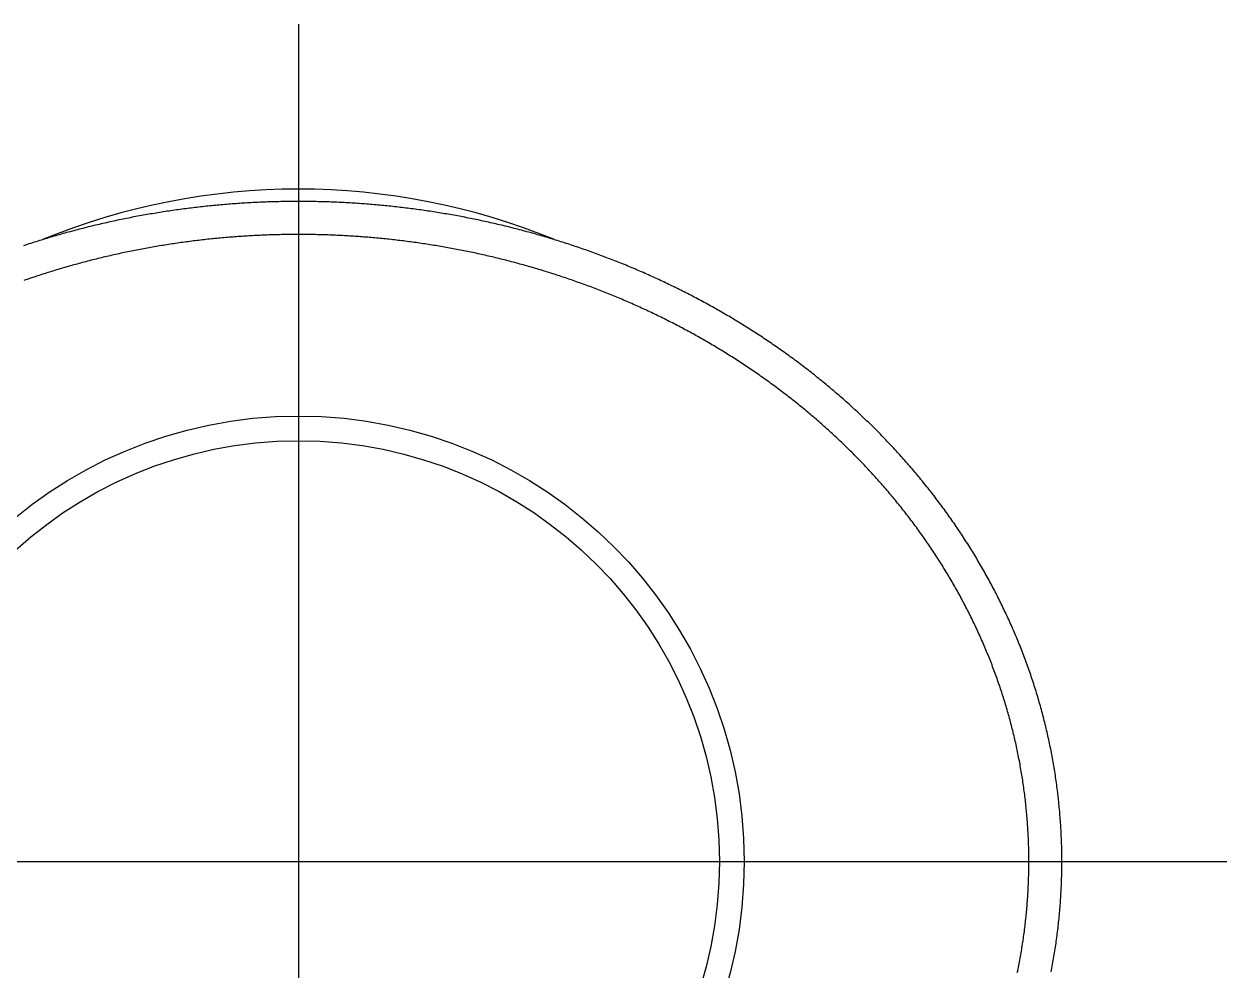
# Model space of a CAD drawing. Extents: x -15.1 to 62.1, y -18.2 to 57.9.
# Drawn here: x 47.52 to 62.09, y 46.47 to 57.95 of the extents above; entities that cross this region are included whole.
import ezdxf

# ---------------------------------------------------------------- set-up
doc = ezdxf.new("R2010")
doc.units = 0
doc.linetypes.add('CENTER', pattern=[50.8, 31.75, -6.35, 6.35, -6.35])
doc.layers.get('0').update_dxf_attribs({"linetype": 'CONTINUOUS'})
doc.layers.add('CENTER', color=1, linetype='CENTER')

msp = doc.modelspace()

# ---------------------------------------------------------------- linework, layer by layer
at = {"color": 7}
for points in [[(59.962, 46.4643, 0), (59.9665, 46.4873, 0), (59.9709, 46.5104, 0), (59.9752, 46.5334, 0), (59.9794, 46.5564, 0), (59.9836, 46.5795, 0), (59.9877, 46.6025, 0), (59.9917, 46.6256, 0), (59.9956, 46.6486, 0), (59.9994, 46.6717, 0), (60.0032, 46.6948, 0), (60.0069, 46.7178, 0), (60.0105, 46.7409, 0), (60.014, 46.764, 0), (60.0174, 46.7871, 0), (60.0208, 46.8102, 0), (60.0241, 46.8333, 0), (60.0273, 46.8564, 0), (60.0304, 46.8795, 0), (60.0335, 46.9026, 0), (60.0365, 46.9257, 0), (60.0394, 46.9488, 0), (60.0422, 46.9719, 0), (60.0449, 46.9951, 0), (60.0476, 47.0182, 0), (60.0502, 47.0413, 0), (60.0527, 47.0645, 0), (60.0551, 47.0876, 0), (60.0575, 47.1107, 0), (60.0598, 47.1339, 0), (60.0619, 47.157, 0), (60.0641, 47.1802, 0), (60.0661, 47.2033, 0), (60.0681, 47.2265, 0), (60.07, 47.2496, 0), (60.0718, 47.2728, 0), (60.0735, 47.296, 0), (60.0751, 47.3191, 0), (60.0767, 47.3423, 0), (60.0782, 47.3654, 0), (60.0796, 47.3886, 0), (60.081, 47.4118, 0), (60.0822, 47.4349, 0), (60.0834, 47.4581, 0), (60.0845, 47.4813, 0), (60.0856, 47.5045, 0), (60.0865, 47.5276, 0), (60.0874, 47.5508, 0), (60.0882, 47.574, 0), (60.0889, 47.5972, 0), (60.0895, 47.6204, 0), (60.0901, 47.6436, 0), (60.0906, 47.6668, 0), (60.091, 47.6899, 0), (60.0913, 47.7131, 0), (60.0916, 47.7363, 0), (60.0917, 47.7595, 0), (60.0918, 47.7827, 0), (60.0918, 47.8059, 0), (60.0918, 47.8291, 0), (60.0917, 47.8523, 0), (60.0914, 47.8754, 0), (60.0911, 47.8986, 0), (60.0908, 47.9218, 0), (60.0903, 47.945, 0), (60.0898, 47.9682, 0), (60.0892, 47.9913, 0), (60.0885, 48.0145, 0), (60.0878, 48.0377, 0), (60.0869, 48.0609, 0), (60.086, 48.084, 0), (60.085, 48.1072, 0), (60.084, 48.1304, 0), (60.0828, 48.1535, 0), (60.0816, 48.1767, 0), (60.0803, 48.1998, 0), (60.0789, 48.223, 0), (60.0774, 48.2461, 0), (60.0759, 48.2692, 0), (60.0743, 48.2924, 0), (60.0726, 48.3155, 0), (60.0709, 48.3386, 0), (60.069, 48.3618, 0), (60.0671, 48.3849, 0), (60.0651, 48.408, 0), (60.063, 48.4311, 0), (60.0609, 48.4542, 0), (60.0586, 48.4773, 0), (60.0563, 48.5004, 0), (60.054, 48.5234, 0), (60.0515, 48.5465, 0), (60.049, 48.5696, 0), (60.0463, 48.5926, 0), (60.0437, 48.6157, 0), (60.0409, 48.6387, 0), (60.038, 48.6618, 0), (60.0351, 48.6848, 0), (60.0321, 48.7078, 0), (60.029, 48.7308, 0), (60.0259, 48.7538, 0), (60.0227, 48.7768, 0), (60.0193, 48.7998, 0), (60.016, 48.8228, 0), (60.0125, 48.8457, 0), (60.009, 48.8687, 0), (60.0053, 48.8916, 0), (60.0016, 48.9146, 0), (59.9979, 48.9375, 0), (59.994, 48.9604, 0), (59.9901, 48.9833, 0), (59.9861, 49.0062, 0), (59.982, 49.0291, 0), (59.9779, 49.052, 0), (59.9736, 49.0748, 0), (59.9693, 49.0976, 0), (59.965, 49.1205, 0), (59.9605, 49.1433, 0), (59.956, 49.1661, 0), (59.9514, 49.1889, 0), (59.9467, 49.2116, 0), (59.9419, 49.2344, 0), (59.9371, 49.2572, 0), (59.9322, 49.2799, 0), (59.9272, 49.3026, 0), (59.9221, 49.3253, 0), (59.917, 49.348, 0), (59.9118, 49.3706, 0), (59.9065, 49.3933, 0), (59.9011, 49.4159, 0), (59.8957, 49.4385, 0), (59.8902, 49.4611, 0), (59.8846, 49.4837, 0), (59.879, 49.5063, 0), (59.8732, 49.5288, 0), (59.8674, 49.5514, 0), (59.8615, 49.5739, 0), (59.8556, 49.5964, 0), (59.8496, 49.6188, 0), (59.8435, 49.6413, 0), (59.8373, 49.6637, 0), (59.831, 49.6861, 0), (59.8247, 49.7085, 0), (59.8183, 49.7309, 0), (59.8119, 49.7533, 0), (59.8053, 49.7756, 0), (59.7987, 49.7979, 0), (59.792, 49.8202, 0), (59.7853, 49.8425, 0), (59.7784, 49.8647, 0), (59.7715, 49.8869, 0), (59.7646, 49.9092, 0), (59.7575, 49.9313, 0), (59.7504, 49.9535, 0), (59.7432, 49.9756, 0), (59.736, 49.9977, 0), (59.7286, 50.0198, 0), (59.7212, 50.0419, 0), (59.7137, 50.0639, 0), (59.7062, 50.0859, 0), (59.6986, 50.1079, 0), (59.6909, 50.1299, 0), (59.6831, 50.1518, 0), (59.6753, 50.1738, 0), (59.6674, 50.1956, 0), (59.6594, 50.2175, 0), (59.6514, 50.2393, 0), (59.6433, 50.2612, 0), (59.6351, 50.2829, 0), (59.6268, 50.3047, 0), (59.6185, 50.3264, 0), (59.6101, 50.3481, 0), (59.6016, 50.3698, 0), (59.5931, 50.3914, 0), (59.5845, 50.4131, 0), (59.5758, 50.4346, 0), (59.5671, 50.4562, 0), (59.5583, 50.4777, 0), (59.5494, 50.4992, 0), (59.5405, 50.5207, 0), (59.5315, 50.5421, 0), (59.5224, 50.5636, 0), (59.5132, 50.5849, 0), (59.504, 50.6063, 0), (59.4948, 50.6276, 0), (59.4854, 50.6489, 0), (59.476, 50.6702, 0), (59.4665, 50.6914, 0), (59.457, 50.7126, 0), (59.4474, 50.7338, 0), (59.4377, 50.7549, 0), (59.428, 50.776, 0), (59.4182, 50.7971, 0), (59.4083, 50.8181, 0), (59.3984, 50.8391, 0), (59.3884, 50.8601, 0), (59.3783, 50.881, 0), (59.3682, 50.9019, 0), (59.358, 50.9228, 0), (59.3477, 50.9436, 0), (59.3374, 50.9644, 0), (59.327, 50.9852, 0), (59.3166, 51.0059, 0), (59.3061, 51.0266, 0), (59.2955, 51.0473, 0), (59.2849, 51.0679, 0), (59.2742, 51.0885, 0), (59.2634, 51.1091, 0), (59.2526, 51.1296, 0), (59.2417, 51.1501, 0), (59.2308, 51.1705, 0), (59.2198, 51.191, 0), (59.2087, 51.2113, 0), (59.1976, 51.2317, 0), (59.1864, 51.252, 0), (59.1751, 51.2723, 0), (59.1638, 51.2925, 0), (59.1525, 51.3127, 0), (59.141, 51.3328, 0), (59.1295, 51.353, 0), (59.118, 51.373, 0), (59.1064, 51.3931, 0), (59.0947, 51.4131, 0), (59.083, 51.4331, 0), (59.0712, 51.453, 0), (59.0594, 51.4729, 0), (59.0475, 51.4927, 0), (59.0355, 51.5125, 0), (59.0235, 51.5323, 0), (59.0114, 51.552, 0), (58.9993, 51.5717, 0), (58.9871, 51.5913, 0), (58.9749, 51.6109, 0), (58.9626, 51.6305, 0), (58.9502, 51.65, 0), (58.9378, 51.6695, 0), (58.9254, 51.6889, 0), (58.9129, 51.7083, 0), (58.9003, 51.7277, 0), (58.8877, 51.747, 0), (58.875, 51.7663, 0), (58.8622, 51.7855, 0), (58.8494, 51.8047, 0), (58.8366, 51.8239, 0), (58.8237, 51.843, 0), (58.8107, 51.8621, 0), (58.7977, 51.8811, 0), (58.7847, 51.9001, 0), (58.7716, 51.919, 0), (58.7584, 51.9379, 0), (58.7452, 51.9568, 0), (58.7319, 51.9756, 0), (58.7186, 51.9944, 0), (58.7052, 52.0131, 0), (58.6918, 52.0318, 0), (58.6783, 52.0505, 0), (58.6647, 52.0691, 0), (58.6511, 52.0877, 0), (58.6375, 52.1062, 0), (58.6238, 52.1247, 0), (58.6101, 52.1431, 0), (58.5963, 52.1615, 0), (58.5824, 52.1799, 0), (58.5685, 52.1982, 0), (58.5546, 52.2165, 0), (58.5406, 52.2347, 0), (58.5265, 52.2529, 0), (58.5124, 52.2711, 0), (58.4983, 52.2892, 0), (58.4841, 52.3072, 0), (58.4698, 52.3253, 0), (58.4555, 52.3432, 0), (58.4411, 52.3612, 0), (58.4267, 52.3791, 0), (58.4123, 52.3969, 0), (58.3978, 52.4147, 0), (58.3832, 52.4325, 0), (58.3687, 52.4502, 0), (58.354, 52.4679, 0), (58.3393, 52.4855, 0), (58.3246, 52.5031, 0), (58.3098, 52.5207, 0), (58.2949, 52.5382, 0), (58.2801, 52.5556, 0), (58.2651, 52.5731, 0), (58.2501, 52.5904, 0), (58.2351, 52.6078, 0), (58.22, 52.6251, 0), (58.2049, 52.6423, 0), (58.1897, 52.6595, 0), (58.1745, 52.6767, 0), (58.1593, 52.6938, 0), (58.144, 52.7109, 0), (58.1286, 52.7279, 0), (58.1132, 52.7449, 0), (58.0978, 52.7618, 0), (58.0823, 52.7787, 0), (58.0667, 52.7956, 0), (58.0511, 52.8124, 0), (58.0355, 52.8292, 0), (58.0198, 52.8459, 0), (58.0041, 52.8626, 0), (57.9883, 52.8792, 0), (57.9725, 52.8958, 0), (57.9567, 52.9124, 0), (57.9408, 52.9289, 0), (57.9248, 52.9453, 0), (57.9088, 52.9617, 0), (57.8928, 52.9781, 0), (57.8767, 52.9945, 0), (57.8606, 53.0107, 0), (57.8445, 53.027, 0), (57.8282, 53.0432, 0), (57.812, 53.0593, 0), (57.7957, 53.0754, 0), (57.7794, 53.0915, 0), (57.763, 53.1075, 0), (57.7466, 53.1235, 0), (57.7301, 53.1394, 0), (57.7136, 53.1553, 0), (57.697, 53.1712, 0), (57.6804, 53.1869, 0), (57.6638, 53.2027, 0), (57.6471, 53.2184, 0), (57.6304, 53.2341, 0), (57.6137, 53.2497, 0), (57.5969, 53.2653, 0), (57.58, 53.2808, 0), (57.5631, 53.2963, 0), (57.5462, 53.3117, 0), (57.5293, 53.3271, 0), (57.5123, 53.3424, 0), (57.4952, 53.3577, 0), (57.4781, 53.373, 0), (57.461, 53.3882, 0), (57.4438, 53.4034, 0), (57.4266, 53.4185, 0), (57.4094, 53.4336, 0), (57.3921, 53.4486, 0), (57.3748, 53.4636, 0), (57.3574, 53.4785, 0), (57.34, 53.4934, 0), (57.3226, 53.5083, 0), (57.3051, 53.5231, 0), (57.2876, 53.5378, 0), (57.2701, 53.5525, 0), (57.2525, 53.5672, 0), (57.2349, 53.5818, 0), (57.2172, 53.5964, 0), (57.1995, 53.6109, 0), (57.1817, 53.6254, 0), (57.164, 53.6398, 0), (57.1462, 53.6542, 0), (57.1283, 53.6685, 0), (57.1104, 53.6828, 0), (57.0925, 53.6971, 0), (57.0745, 53.7113, 0), (57.0565, 53.7255, 0), (57.0385, 53.7396, 0), (57.0204, 53.7536, 0), (57.0023, 53.7676, 0), (56.9842, 53.7816, 0), (56.966, 53.7955, 0), (56.9478, 53.8094, 0), (56.9296, 53.8232, 0), (56.9113, 53.837, 0), (56.893, 53.8508, 0), (56.8746, 53.8644, 0), (56.8562, 53.8781, 0), (56.8378, 53.8917, 0), (56.8194, 53.9052, 0), (56.8009, 53.9187, 0), (56.7823, 53.9322, 0), (56.7638, 53.9456, 0), (56.7452, 53.959, 0), (56.7266, 53.9723, 0), (56.7079, 53.9855, 0), (56.6893, 53.9988, 0), (56.6705, 54.0119, 0), (56.6518, 54.025, 0), (56.633, 54.0381, 0), (56.6142, 54.0512, 0), (56.5953, 54.0641, 0), (56.5765, 54.0771, 0), (56.5575, 54.09, 0), (56.5386, 54.1028, 0), (56.5196, 54.1156, 0), (56.5006, 54.1283, 0), (56.4816, 54.141, 0), (56.4625, 54.1537, 0), (56.4434, 54.1663, 0), (56.4243, 54.1788, 0), (56.4051, 54.1913, 0), (56.386, 54.2038, 0), (56.3667, 54.2162, 0), (56.3475, 54.2286, 0), (56.3282, 54.2409, 0), (56.3089, 54.2532, 0), (56.2896, 54.2654, 0), (56.2702, 54.2775, 0), (56.2508, 54.2897, 0), (56.2314, 54.3017, 0), (56.212, 54.3138, 0), (56.1925, 54.3257, 0), (56.173, 54.3377, 0), (56.1534, 54.3496, 0), (56.1339, 54.3614, 0), (56.1143, 54.3732, 0), (56.0947, 54.3849, 0), (56.075, 54.3966, 0), (56.0554, 54.4082, 0), (56.0357, 54.4198, 0), (56.0159, 54.4314, 0), (55.9962, 54.4429, 0), (55.9764, 54.4543, 0), (55.9566, 54.4657, 0), (55.9368, 54.4771, 0), (55.9169, 54.4884, 0), (55.8971, 54.4996, 0), (55.8772, 54.5108, 0), (55.8572, 54.522, 0), (55.8373, 54.5331, 0), (55.8173, 54.5442, 0), (55.7973, 54.5552, 0), (55.7773, 54.5661, 0), (55.7572, 54.577, 0), (55.7371, 54.5879, 0), (55.717, 54.5987, 0), (55.6969, 54.6095, 0), (55.6767, 54.6202, 0), (55.6566, 54.6309, 0), (55.6364, 54.6415, 0), (55.6162, 54.652, 0), (55.5959, 54.6626, 0), (55.5757, 54.673, 0), (55.5554, 54.6834, 0), (55.5351, 54.6938, 0), (55.5147, 54.7041, 0), (55.4944, 54.7144, 0), (55.474, 54.7246, 0), (55.4536, 54.7348, 0), (55.4332, 54.7449, 0), (55.4128, 54.755, 0), (55.3923, 54.765, 0), (55.3718, 54.775, 0), (55.3513, 54.785, 0), (55.3308, 54.7948, 0), (55.3102, 54.8047, 0), (55.2897, 54.8145, 0), (55.2691, 54.8242, 0), (55.2485, 54.8339, 0), (55.2279, 54.8435, 0), (55.2072, 54.8531, 0), (55.1865, 54.8626, 0), (55.1659, 54.8721, 0), (55.1451, 54.8816, 0), (55.1244, 54.891, 0), (55.1037, 54.9003, 0), (55.0829, 54.9096, 0), (55.0621, 54.9189, 0), (55.0413, 54.9281, 0), (55.0205, 54.9372, 0), (54.9996, 54.9463, 0), (54.9788, 54.9554, 0), (54.9579, 54.9644, 0), (54.937, 54.9733, 0), (54.9161, 54.9822, 0), (54.8951, 54.9911, 0), (54.8741, 54.9999, 0), (54.8532, 55.0086, 0), (54.8322, 55.0174, 0), (54.8112, 55.026, 0), (54.7901, 55.0346, 0), (54.7691, 55.0432, 0), (54.748, 55.0517, 0), (54.7269, 55.0602, 0), (54.7058, 55.0686, 0), (54.6847, 55.077, 0), (54.6635, 55.0853, 0), (54.6424, 55.0936, 0), (54.6212, 55.1018, 0), (54.6, 55.11, 0), (54.5788, 55.1181, 0), (54.5576, 55.1262, 0), (54.5363, 55.1342, 0), (54.5151, 55.1422, 0), (54.4938, 55.1501, 0), (54.4725, 55.158, 0), (54.4512, 55.1659, 0), (54.4299, 55.1736, 0), (54.4085, 55.1814, 0), (54.3871, 55.1891, 0), (54.3658, 55.1967, 0), (54.3444, 55.2043, 0), (54.323, 55.2119, 0), (54.3015, 55.2194, 0), (54.2801, 55.2268, 0), (54.2586, 55.2342, 0), (54.2372, 55.2416, 0), (54.2157, 55.2489, 0), (54.1942, 55.2561, 0), (54.1727, 55.2633, 0), (54.1511, 55.2705, 0), (54.1296, 55.2776, 0), (54.108, 55.2847, 0), (54.0865, 55.2917, 0), (54.0649, 55.2987, 0), (54.0433, 55.3056, 0), (54.0216, 55.3125, 0), (54, 55.3193, 0), (53.9784, 55.3261, 0), (53.9567, 55.3328, 0), (53.935, 55.3395, 0), (53.9133, 55.3461, 0), (53.8916, 55.3527, 0), (53.8699, 55.3592, 0), (53.8482, 55.3657, 0), (53.8264, 55.3721, 0), (53.8047, 55.3785, 0), (53.7829, 55.3849, 0), (53.7611, 55.3912, 0), (53.7393, 55.3974, 0), (53.7175, 55.4036, 0), (53.6957, 55.4098, 0), (53.6738, 55.4159, 0), (53.652, 55.4219, 0), (53.6301, 55.4279, 0), (53.6082, 55.4339, 0), (53.5863, 55.4398, 0), (53.5644, 55.4456, 0), (53.5425, 55.4514, 0), (53.5206, 55.4572, 0), (53.4987, 55.4629, 0), (53.4767, 55.4686, 0), (53.4548, 55.4742, 0), (53.4328, 55.4798, 0), (53.4108, 55.4853, 0), (53.3888, 55.4908, 0), (53.3668, 55.4962, 0), (53.3448, 55.5016, 0), (53.3227, 55.5069, 0), (53.3007, 55.5122, 0), (53.2786, 55.5174, 0), (53.2566, 55.5226, 0), (53.2345, 55.5277, 0), (53.2124, 55.5328, 0), (53.1903, 55.5379, 0), (53.1682, 55.5429, 0), (53.1461, 55.5478, 0), (53.124, 55.5527, 0), (53.1018, 55.5576, 0), (53.0797, 55.5624, 0), (53.0575, 55.5671, 0), (53.0353, 55.5718, 0), (53.0132, 55.5765, 0), (52.991, 55.5811, 0), (52.9688, 55.5857, 0), (52.9466, 55.5902, 0), (52.9243, 55.5946, 0), (52.9021, 55.599, 0), (52.8799, 55.6034, 0), (52.8576, 55.6077, 0), (52.8354, 55.612, 0), (52.8131, 55.6162, 0), (52.7908, 55.6204, 0), (52.7686, 55.6245, 0), (52.7463, 55.6286, 0), (52.724, 55.6326, 0), (52.7017, 55.6366, 0), (52.6794, 55.6406, 0), (52.657, 55.6445, 0), (52.6347, 55.6483, 0), (52.6124, 55.6521, 0), (52.59, 55.6558, 0), (52.5677, 55.6595, 0), (52.5453, 55.6632, 0), (52.5229, 55.6668, 0), (52.5005, 55.6703, 0), (52.4781, 55.6738, 0), (52.4558, 55.6773, 0), (52.4334, 55.6807, 0), (52.4109, 55.6841, 0), (52.3885, 55.6874, 0), (52.3661, 55.6906, 0), (52.3437, 55.6939, 0), (52.3212, 55.697, 0), (52.2988, 55.7001, 0), (52.2763, 55.7032, 0), (52.2539, 55.7062, 0), (52.2314, 55.7092, 0), (52.209, 55.7121, 0), (52.1865, 55.715, 0), (52.164, 55.7179, 0), (52.1415, 55.7206, 0), (52.119, 55.7234, 0), (52.0965, 55.7261, 0), (52.074, 55.7287, 0), (52.0515, 55.7313, 0), (52.029, 55.7338, 0), (52.0065, 55.7363, 0), (51.9839, 55.7388, 0), (51.9614, 55.7412, 0), (51.9389, 55.7435, 0), (51.9163, 55.7458, 0), (51.8938, 55.7481, 0), (51.8712, 55.7503, 0), (51.8487, 55.7525, 0), (51.8261, 55.7546, 0), (51.8036, 55.7566, 0), (51.781, 55.7587, 0), (51.7584, 55.7606, 0), (51.7358, 55.7626, 0), (51.7133, 55.7644, 0), (51.6907, 55.7662, 0), (51.6681, 55.768, 0), (51.6455, 55.7698, 0), (51.6229, 55.7714, 0), (51.6003, 55.7731, 0), (51.5777, 55.7746, 0), (51.5551, 55.7762, 0), (51.5325, 55.7777, 0), (51.5099, 55.7791, 0), (51.4873, 55.7805, 0), (51.4646, 55.7818, 0), (51.442, 55.7831, 0), (51.4194, 55.7844, 0), (51.3968, 55.7856, 0), (51.3741, 55.7867, 0), (51.3515, 55.7878, 0), (51.3289, 55.7889, 0), (51.3062, 55.7899, 0), (51.2836, 55.7909, 0), (51.2609, 55.7918, 0), (51.2383, 55.7926, 0), (51.2157, 55.7935, 0), (51.193, 55.7942, 0), (51.1704, 55.795, 0), (51.1477, 55.7956, 0), (51.1251, 55.7962, 0), (51.1024, 55.7968, 0), (51.0798, 55.7974, 0), (51.0571, 55.7978, 0), (51.0345, 55.7983, 0), (51.0118, 55.7986, 0), (50.9891, 55.799, 0), (50.9665, 55.7993, 0), (50.9438, 55.7995, 0), (50.9212, 55.7997, 0), (50.8985, 55.7999, 0), (50.8759, 55.7999, 0), (50.8532, 55.8, 0), (50.8305, 55.8, 0), (50.8079, 55.7999, 0), (50.7852, 55.7998, 0), (50.7626, 55.7997, 0), (50.7399, 55.7995, 0), (50.7172, 55.7993, 0), (50.6946, 55.799, 0), (50.6719, 55.7986, 0), (50.6493, 55.7983, 0), (50.6266, 55.7978, 0), (50.604, 55.7974, 0), (50.5813, 55.7968, 0), (50.5587, 55.7962, 0), (50.536, 55.7956, 0), (50.5134, 55.795, 0), (50.4907, 55.7942, 0), (50.4681, 55.7935, 0), (50.4454, 55.7926, 0), (50.4228, 55.7918, 0), (50.4001, 55.7909, 0), (50.3775, 55.7899, 0), (50.3549, 55.7889, 0), (50.3322, 55.7878, 0), (50.3096, 55.7867, 0), (50.287, 55.7856, 0), (50.2643, 55.7844, 0), (50.2417, 55.7831, 0), (50.2191, 55.7818, 0), (50.1965, 55.7805, 0), (50.1739, 55.7791, 0), (50.1513, 55.7777, 0), (50.1286, 55.7762, 0), (50.106, 55.7746, 0), (50.0834, 55.7731, 0), (50.0608, 55.7714, 0), (50.0382, 55.7698, 0), (50.0156, 55.768, 0), (49.9931, 55.7662, 0), (49.9705, 55.7644, 0), (49.9479, 55.7626, 0), (49.9253, 55.7606, 0), (49.9027, 55.7587, 0), (49.8802, 55.7566, 0), (49.8576, 55.7546, 0), (49.835, 55.7525, 0), (49.8125, 55.7503, 0), (49.7899, 55.7481, 0), (49.7674, 55.7458, 0), (49.7449, 55.7435, 0), (49.7223, 55.7412, 0), (49.6998, 55.7388, 0), (49.6773, 55.7363, 0), (49.6547, 55.7338, 0), (49.6322, 55.7313, 0), (49.6097, 55.7287, 0), (49.5872, 55.7261, 0), (49.5647, 55.7234, 0), (49.5422, 55.7206, 0), (49.5197, 55.7179, 0), (49.4972, 55.715, 0), (49.4748, 55.7121, 0), (49.4523, 55.7092, 0), (49.4298, 55.7062, 0), (49.4074, 55.7032, 0), (49.3849, 55.7001, 0), (49.3625, 55.697, 0), (49.3401, 55.6939, 0), (49.3176, 55.6906, 0), (49.2952, 55.6874, 0), (49.2728, 55.6841, 0), (49.2504, 55.6807, 0), (49.228, 55.6773, 0), (49.2056, 55.6738, 0), (49.1832, 55.6703, 0), (49.1608, 55.6668, 0), (49.1384, 55.6632, 0), (49.1161, 55.6595, 0), (49.0937, 55.6558, 0), (49.0714, 55.6521, 0), (49.049, 55.6483, 0), (49.0267, 55.6445, 0), (49.0044, 55.6406, 0), (48.9821, 55.6366, 0), (48.9598, 55.6326, 0), (48.9375, 55.6286, 0), (48.9152, 55.6245, 0), (48.8929, 55.6204, 0), (48.8706, 55.6162, 0), (48.8483, 55.612, 0), (48.8261, 55.6077, 0), (48.8038, 55.6034, 0), (48.7816, 55.599, 0), (48.7594, 55.5946, 0), (48.7372, 55.5902, 0), (48.715, 55.5856, 0), (48.6928, 55.5811, 0), (48.6706, 55.5765, 0), (48.6484, 55.5718, 0), (48.6262, 55.5671, 0), (48.6041, 55.5624, 0), (48.5819, 55.5576, 0), (48.5598, 55.5527, 0), (48.5376, 55.5478, 0), (48.5155, 55.5429, 0), (48.4934, 55.5379, 0), (48.4713, 55.5328, 0), (48.4492, 55.5277, 0), (48.4272, 55.5226, 0), (48.4051, 55.5174, 0), (48.383, 55.5122, 0), (48.361, 55.5069, 0), (48.339, 55.5016, 0), (48.3169, 55.4962, 0), (48.2949, 55.4908, 0), (48.2729, 55.4853, 0), (48.2509, 55.4798, 0), (48.229, 55.4742, 0), (48.207, 55.4686, 0), (48.1851, 55.4629, 0), (48.1631, 55.4572, 0), (48.1412, 55.4514, 0), (48.1193, 55.4456, 0), (48.0974, 55.4398, 0), (48.0755, 55.4339, 0), (48.0536, 55.4279, 0), (48.0318, 55.4219, 0), (48.0099, 55.4159, 0), (47.9881, 55.4098, 0), (47.9662, 55.4036, 0), (47.9444, 55.3974, 0), (47.9226, 55.3912, 0), (47.9008, 55.3849, 0), (47.8791, 55.3785, 0), (47.8573, 55.3721, 0), (47.8356, 55.3657, 0), (47.8138, 55.3592, 0), (47.7921, 55.3527, 0), (47.7704, 55.3461, 0), (47.7487, 55.3395, 0), (47.727, 55.3328, 0), (47.7054, 55.3261, 0), (47.6837, 55.3193, 0), (47.6621, 55.3125, 0), (47.6405, 55.3056, 0), (47.6189, 55.2987, 0), (47.5973, 55.2917, 0), (47.5757, 55.2847, 0), (47.5541, 55.2776, 0), (47.5326, 55.2705, 0), (47.5111, 55.2633, 0)], [(59.5519, 46.4544, 0), (59.5564, 46.4761, 0), (59.5608, 46.4978, 0), (59.5652, 46.5195, 0), (59.5695, 46.5412, 0), (59.5737, 46.5629, 0), (59.5779, 46.5846, 0), (59.5819, 46.6063, 0), (59.5859, 46.628, 0), (59.5898, 46.6498, 0), (59.5937, 46.6715, 0), (59.5974, 46.6932, 0), (59.6011, 46.715, 0), (59.6047, 46.7367, 0), (59.6083, 46.7585, 0), (59.6118, 46.7802, 0), (59.6152, 46.802, 0), (59.6185, 46.8237, 0), (59.6217, 46.8455, 0), (59.6249, 46.8673, 0), (59.628, 46.889, 0), (59.631, 46.9108, 0), (59.634, 46.9326, 0), (59.6369, 46.9544, 0), (59.6397, 46.9761, 0), (59.6424, 46.9979, 0), (59.6451, 47.0197, 0), (59.6476, 47.0415, 0), (59.6502, 47.0633, 0), (59.6526, 47.0851, 0), (59.655, 47.1069, 0), (59.6572, 47.1287, 0), (59.6595, 47.1505, 0), (59.6616, 47.1723, 0), (59.6637, 47.1942, 0), (59.6657, 47.216, 0), (59.6676, 47.2378, 0), (59.6694, 47.2596, 0), (59.6712, 47.2814, 0), (59.6729, 47.3032, 0), (59.6746, 47.3251, 0), (59.6761, 47.3469, 0), (59.6776, 47.3687, 0), (59.679, 47.3906, 0), (59.6803, 47.4124, 0), (59.6816, 47.4342, 0), (59.6828, 47.456, 0), (59.6839, 47.4779, 0), (59.6849, 47.4997, 0), (59.6859, 47.5216, 0), (59.6868, 47.5434, 0), (59.6876, 47.5652, 0), (59.6884, 47.5871, 0), (59.6891, 47.6089, 0), (59.6897, 47.6308, 0), (59.6902, 47.6526, 0), (59.6907, 47.6745, 0), (59.691, 47.6963, 0), (59.6913, 47.7182, 0), (59.6916, 47.74, 0), (59.6917, 47.7618, 0), (59.6918, 47.7837, 0), (59.6919, 47.8055, 0), (59.6918, 47.8274, 0), (59.6917, 47.8492, 0), (59.6915, 47.8711, 0), (59.6912, 47.8929, 0), (59.6908, 47.9148, 0), (59.6904, 47.9366, 0), (59.6899, 47.9584, 0), (59.6894, 47.9803, 0), (59.6887, 48.0021, 0), (59.688, 48.024, 0), (59.6872, 48.0458, 0), (59.6864, 48.0676, 0), (59.6854, 48.0894, 0), (59.6844, 48.1113, 0), (59.6833, 48.1331, 0), (59.6822, 48.1549, 0), (59.681, 48.1767, 0), (59.6797, 48.1985, 0), (59.6783, 48.2203, 0), (59.6768, 48.2421, 0), (59.6753, 48.2639, 0), (59.6737, 48.2857, 0), (59.6721, 48.3075, 0), (59.6703, 48.3293, 0), (59.6685, 48.3511, 0), (59.6666, 48.3729, 0), (59.6647, 48.3946, 0), (59.6627, 48.4164, 0), (59.6606, 48.4382, 0), (59.6584, 48.4599, 0), (59.6561, 48.4817, 0), (59.6538, 48.5034, 0), (59.6514, 48.5251, 0), (59.649, 48.5469, 0), (59.6464, 48.5686, 0), (59.6438, 48.5903, 0), (59.6411, 48.612, 0), (59.6384, 48.6337, 0), (59.6356, 48.6554, 0), (59.6327, 48.6771, 0), (59.6297, 48.6988, 0), (59.6266, 48.7205, 0), (59.6235, 48.7421, 0), (59.6203, 48.7638, 0), (59.6171, 48.7855, 0), (59.6137, 48.8071, 0), (59.6103, 48.8287, 0), (59.6068, 48.8504, 0), (59.6033, 48.872, 0), (59.5997, 48.8936, 0), (59.596, 48.9152, 0), (59.5922, 48.9367, 0), (59.5883, 48.9583, 0), (59.5844, 48.9799, 0), (59.5804, 49.0014, 0), (59.5764, 49.023, 0), (59.5722, 49.0445, 0), (59.568, 49.066, 0), (59.5638, 49.0875, 0), (59.5594, 49.109, 0), (59.555, 49.1305, 0), (59.5505, 49.1519, 0), (59.546, 49.1734, 0), (59.5413, 49.1948, 0), (59.5366, 49.2162, 0), (59.5319, 49.2376, 0), (59.527, 49.259, 0), (59.5221, 49.2804, 0), (59.5171, 49.3018, 0), (59.5121, 49.3231, 0), (59.5069, 49.3445, 0), (59.5017, 49.3658, 0), (59.4965, 49.3871, 0), (59.4911, 49.4084, 0), (59.4857, 49.4297, 0), (59.4802, 49.4509, 0), (59.4747, 49.4722, 0), (59.4691, 49.4934, 0), (59.4634, 49.5146, 0), (59.4576, 49.5358, 0), (59.4518, 49.557, 0), (59.4459, 49.5781, 0), (59.4399, 49.5992, 0), (59.4339, 49.6204, 0), (59.4278, 49.6415, 0), (59.4216, 49.6625, 0), (59.4154, 49.6836, 0), (59.4091, 49.7046, 0), (59.4027, 49.7257, 0), (59.3963, 49.7467, 0), (59.3897, 49.7677, 0), (59.3832, 49.7886, 0), (59.3765, 49.8096, 0), (59.3698, 49.8305, 0), (59.363, 49.8514, 0), (59.3561, 49.8723, 0), (59.3492, 49.8931, 0), (59.3422, 49.914, 0), (59.3352, 49.9348, 0), (59.328, 49.9556, 0), (59.3208, 49.9763, 0), (59.3136, 49.9971, 0), (59.3062, 50.0178, 0), (59.2988, 50.0385, 0), (59.2914, 50.0592, 0), (59.2838, 50.0798, 0), (59.2762, 50.1005, 0), (59.2686, 50.1211, 0), (59.2608, 50.1417, 0), (59.253, 50.1622, 0), (59.2452, 50.1828, 0), (59.2372, 50.2033, 0), (59.2292, 50.2237, 0), (59.2212, 50.2442, 0), (59.2131, 50.2646, 0), (59.2049, 50.285, 0), (59.1966, 50.3054, 0), (59.1883, 50.3258, 0), (59.1799, 50.3461, 0), (59.1714, 50.3664, 0), (59.1629, 50.3867, 0), (59.1543, 50.4069, 0), (59.1457, 50.4271, 0), (59.137, 50.4473, 0), (59.1282, 50.4675, 0), (59.1194, 50.4876, 0), (59.1105, 50.5077, 0), (59.1015, 50.5278, 0), (59.0925, 50.5478, 0), (59.0834, 50.5679, 0), (59.0742, 50.5879, 0), (59.065, 50.6078, 0), (59.0558, 50.6278, 0), (59.0464, 50.6477, 0), (59.037, 50.6675, 0), (59.0276, 50.6874, 0), (59.018, 50.7072, 0), (59.0085, 50.727, 0), (58.9988, 50.7467, 0), (58.9891, 50.7664, 0), (58.9793, 50.7861, 0), (58.9695, 50.8058, 0), (58.9596, 50.8254, 0), (58.9497, 50.845, 0), (58.9397, 50.8646, 0), (58.9296, 50.8841, 0), (58.9195, 50.9036, 0), (58.9093, 50.9231, 0), (58.8991, 50.9425, 0), (58.8887, 50.9619, 0), (58.8784, 50.9813, 0), (58.868, 51.0006, 0), (58.8575, 51.0199, 0), (58.8469, 51.0392, 0), (58.8364, 51.0584, 0), (58.8257, 51.0776, 0), (58.815, 51.0968, 0), (58.8042, 51.1159, 0), (58.7934, 51.135, 0), (58.7825, 51.1541, 0), (58.7716, 51.1731, 0), (58.7606, 51.1921, 0), (58.7495, 51.211, 0), (58.7384, 51.23, 0), (58.7272, 51.2488, 0), (58.716, 51.2677, 0), (58.7047, 51.2865, 0), (58.6934, 51.3053, 0), (58.682, 51.324, 0), (58.6706, 51.3427, 0), (58.6591, 51.3614, 0), (58.6475, 51.38, 0), (58.6359, 51.3986, 0), (58.6243, 51.4171, 0), (58.6125, 51.4357, 0), (58.6008, 51.4541, 0), (58.589, 51.4726, 0), (58.5771, 51.491, 0), (58.5652, 51.5093, 0), (58.5532, 51.5277, 0), (58.5411, 51.5459, 0), (58.5291, 51.5642, 0), (58.5169, 51.5824, 0), (58.5047, 51.6006, 0), (58.4925, 51.6187, 0), (58.4802, 51.6368, 0), (58.4679, 51.6549, 0), (58.4555, 51.6729, 0), (58.443, 51.6909, 0), (58.4305, 51.7088, 0), (58.418, 51.7267, 0), (58.4054, 51.7446, 0), (58.3927, 51.7624, 0), (58.38, 51.7802, 0), (58.3672, 51.798, 0), (58.3544, 51.8157, 0), (58.3416, 51.8333, 0), (58.3287, 51.851, 0), (58.3157, 51.8686, 0), (58.3027, 51.8861, 0), (58.2897, 51.9036, 0), (58.2766, 51.9211, 0), (58.2634, 51.9386, 0), (58.2502, 51.956, 0), (58.2369, 51.9733, 0), (58.2236, 51.9907, 0), (58.2103, 52.0079, 0), (58.1969, 52.0252, 0), (58.1834, 52.0424, 0), (58.1699, 52.0596, 0), (58.1564, 52.0767, 0), (58.1428, 52.0938, 0), (58.1292, 52.1108, 0), (58.1155, 52.1278, 0), (58.1017, 52.1448, 0), (58.088, 52.1617, 0), (58.0741, 52.1786, 0), (58.0603, 52.1955, 0), (58.0463, 52.2123, 0), (58.0324, 52.2291, 0), (58.0183, 52.2458, 0), (58.0043, 52.2625, 0), (57.9902, 52.2791, 0), (57.976, 52.2957, 0), (57.9618, 52.3123, 0), (57.9475, 52.3288, 0), (57.9332, 52.3453, 0), (57.9189, 52.3618, 0), (57.9045, 52.3782, 0), (57.8901, 52.3946, 0), (57.8756, 52.4109, 0), (57.8611, 52.4272, 0), (57.8465, 52.4434, 0), (57.8319, 52.4596, 0), (57.8172, 52.4758, 0), (57.8025, 52.4919, 0), (57.7878, 52.508, 0), (57.773, 52.5241, 0), (57.7582, 52.5401, 0), (57.7433, 52.556, 0), (57.7284, 52.572, 0), (57.7134, 52.5878, 0), (57.6984, 52.6037, 0), (57.6833, 52.6195, 0), (57.6682, 52.6353, 0), (57.6531, 52.651, 0), (57.6379, 52.6667, 0), (57.6227, 52.6823, 0), (57.6074, 52.6979, 0), (57.5921, 52.7134, 0), (57.5767, 52.729, 0), (57.5613, 52.7444, 0), (57.5459, 52.7599, 0), (57.5304, 52.7753, 0), (57.5149, 52.7906, 0), (57.4993, 52.8059, 0), (57.4837, 52.8212, 0), (57.468, 52.8364, 0), (57.4523, 52.8516, 0), (57.4366, 52.8667, 0), (57.4208, 52.8818, 0), (57.405, 52.8969, 0), (57.3892, 52.9119, 0), (57.3733, 52.9269, 0), (57.3573, 52.9418, 0), (57.3413, 52.9567, 0), (57.3253, 52.9715, 0), (57.3093, 52.9864, 0), (57.2932, 53.0011, 0), (57.277, 53.0158, 0), (57.2609, 53.0305, 0), (57.2446, 53.0452, 0), (57.2284, 53.0598, 0), (57.2121, 53.0743, 0), (57.1958, 53.0888, 0), (57.1794, 53.1033, 0), (57.163, 53.1177, 0), (57.1465, 53.1321, 0), (57.13, 53.1464, 0), (57.1135, 53.1607, 0), (57.0969, 53.175, 0), (57.0803, 53.1892, 0), (57.0637, 53.2034, 0), (57.047, 53.2175, 0), (57.0303, 53.2316, 0), (57.0135, 53.2456, 0), (56.9968, 53.2596, 0), (56.9799, 53.2736, 0), (56.9631, 53.2875, 0), (56.9462, 53.3014, 0), (56.9292, 53.3152, 0), (56.9122, 53.329, 0), (56.8952, 53.3427, 0), (56.8782, 53.3564, 0), (56.8611, 53.37, 0), (56.844, 53.3837, 0), (56.8268, 53.3972, 0), (56.8096, 53.4107, 0), (56.7924, 53.4242, 0), (56.7752, 53.4376, 0), (56.7579, 53.451, 0), (56.7405, 53.4644, 0), (56.7232, 53.4777, 0), (56.7058, 53.4909, 0), (56.6883, 53.5042, 0), (56.6709, 53.5173, 0), (56.6534, 53.5305, 0), (56.6358, 53.5435, 0), (56.6183, 53.5566, 0), (56.6007, 53.5696, 0), (56.583, 53.5825, 0), (56.5653, 53.5954, 0), (56.5476, 53.6083, 0), (56.5299, 53.6211, 0), (56.5121, 53.6339, 0), (56.4943, 53.6466, 0), (56.4765, 53.6593, 0), (56.4586, 53.6719, 0), (56.4407, 53.6845, 0), (56.4228, 53.6971, 0), (56.4048, 53.7096, 0), (56.3869, 53.722, 0), (56.3688, 53.7344, 0), (56.3508, 53.7468, 0), (56.3327, 53.7591, 0), (56.3146, 53.7714, 0), (56.2964, 53.7837, 0), (56.2782, 53.7958, 0), (56.26, 53.808, 0), (56.2418, 53.8201, 0), (56.2235, 53.8322, 0), (56.2052, 53.8442, 0), (56.1869, 53.8561, 0), (56.1685, 53.8681, 0), (56.1501, 53.8799, 0), (56.1317, 53.8918, 0), (56.1133, 53.9035, 0), (56.0948, 53.9153, 0), (56.0763, 53.927, 0), (56.0578, 53.9386, 0), (56.0392, 53.9502, 0), (56.0206, 53.9618, 0), (56.002, 53.9733, 0), (55.9834, 53.9848, 0), (55.9647, 53.9962, 0), (55.946, 54.0076, 0), (55.9273, 54.0189, 0), (55.9085, 54.0302, 0), (55.8897, 54.0414, 0), (55.8709, 54.0526, 0), (55.8521, 54.0638, 0), (55.8332, 54.0749, 0), (55.8143, 54.0859, 0), (55.7954, 54.0969, 0), (55.7765, 54.1079, 0), (55.7575, 54.1188, 0), (55.7385, 54.1297, 0), (55.7195, 54.1405, 0), (55.7005, 54.1513, 0), (55.6814, 54.162, 0), (55.6623, 54.1727, 0), (55.6432, 54.1833, 0), (55.624, 54.1939, 0), (55.6049, 54.2045, 0), (55.5857, 54.215, 0), (55.5665, 54.2254, 0), (55.5472, 54.2358, 0), (55.528, 54.2462, 0), (55.5087, 54.2565, 0), (55.4894, 54.2668, 0), (55.47, 54.277, 0), (55.4507, 54.2872, 0), (55.4313, 54.2973, 0), (55.4119, 54.3074, 0), (55.3925, 54.3174, 0), (55.373, 54.3274, 0), (55.3536, 54.3374, 0), (55.3341, 54.3473, 0), (55.3146, 54.3571, 0), (55.295, 54.3669, 0), (55.2755, 54.3767, 0), (55.2559, 54.3864, 0), (55.2363, 54.396, 0), (55.2167, 54.4057, 0), (55.197, 54.4152, 0), (55.1774, 54.4248, 0), (55.1577, 54.4342, 0), (55.138, 54.4437, 0), (55.1183, 54.453, 0), (55.0985, 54.4624, 0), (55.0788, 54.4717, 0), (55.059, 54.4809, 0), (55.0392, 54.4901, 0), (55.0193, 54.4993, 0), (54.9995, 54.5084, 0), (54.9796, 54.5174, 0), (54.9597, 54.5264, 0), (54.9398, 54.5354, 0), (54.9199, 54.5443, 0), (54.9, 54.5532, 0), (54.88, 54.562, 0), (54.86, 54.5708, 0), (54.84, 54.5795, 0), (54.82, 54.5882, 0), (54.7999, 54.5969, 0), (54.7799, 54.6054, 0), (54.7598, 54.614, 0), (54.7397, 54.6225, 0), (54.7196, 54.631, 0), (54.6995, 54.6394, 0), (54.6793, 54.6477, 0), (54.6591, 54.656, 0), (54.6389, 54.6643, 0), (54.6187, 54.6725, 0), (54.5985, 54.6807, 0), (54.5783, 54.6888, 0), (54.558, 54.6969, 0), (54.5377, 54.7049, 0), (54.5174, 54.7129, 0), (54.4971, 54.7209, 0), (54.4768, 54.7288, 0), (54.4564, 54.7366, 0), (54.4361, 54.7444, 0), (54.4157, 54.7522, 0), (54.3953, 54.7599, 0), (54.3749, 54.7676, 0), (54.3544, 54.7752, 0), (54.334, 54.7828, 0), (54.3135, 54.7903, 0), (54.293, 54.7978, 0), (54.2725, 54.8052, 0), (54.252, 54.8126, 0), (54.2315, 54.8199, 0), (54.211, 54.8272, 0), (54.1904, 54.8345, 0), (54.1698, 54.8417, 0), (54.1492, 54.8488, 0), (54.1286, 54.856, 0), (54.108, 54.863, 0), (54.0873, 54.87, 0), (54.0667, 54.877, 0), (54.046, 54.8839, 0), (54.0253, 54.8908, 0), (54.0046, 54.8976, 0), (53.9839, 54.9044, 0), (53.9632, 54.9112, 0), (53.9424, 54.9179, 0), (53.9217, 54.9245, 0), (53.9009, 54.9311, 0), (53.8801, 54.9377, 0), (53.8593, 54.9442, 0), (53.8385, 54.9506, 0), (53.8177, 54.9571, 0), (53.7968, 54.9634, 0), (53.776, 54.9698, 0), (53.7551, 54.976, 0), (53.7342, 54.9823, 0), (53.7133, 54.9885, 0), (53.6924, 54.9946, 0), (53.6715, 55.0007, 0), (53.6505, 55.0067, 0), (53.6296, 55.0127, 0), (53.6086, 55.0187, 0), (53.5876, 55.0246, 0), (53.5666, 55.0305, 0), (53.5456, 55.0363, 0), (53.5246, 55.0421, 0), (53.5036, 55.0478, 0), (53.4825, 55.0535, 0), (53.4615, 55.0591, 0), (53.4404, 55.0647, 0), (53.4193, 55.0702, 0), (53.3983, 55.0757, 0), (53.3772, 55.0812, 0), (53.356, 55.0866, 0), (53.3349, 55.0919, 0), (53.3138, 55.0972, 0), (53.2926, 55.1025, 0), (53.2715, 55.1077, 0), (53.2503, 55.1129, 0), (53.2291, 55.118, 0), (53.2079, 55.1231, 0), (53.1867, 55.1281, 0), (53.1655, 55.1331, 0), (53.1443, 55.1381, 0), (53.123, 55.143, 0), (53.1018, 55.1478, 0), (53.0805, 55.1526, 0), (53.0592, 55.1574, 0), (53.0379, 55.1621, 0), (53.0167, 55.1667, 0), (52.9954, 55.1714, 0), (52.974, 55.1759, 0), (52.9527, 55.1804, 0), (52.9314, 55.1849, 0), (52.91, 55.1894, 0), (52.8887, 55.1937, 0), (52.8673, 55.1981, 0), (52.846, 55.2024, 0), (52.8246, 55.2066, 0), (52.8032, 55.2108, 0), (52.7818, 55.215, 0), (52.7604, 55.2191, 0), (52.739, 55.2232, 0), (52.7175, 55.2272, 0), (52.6961, 55.2312, 0), (52.6747, 55.2351, 0), (52.6532, 55.239, 0), (52.6318, 55.2428, 0), (52.6103, 55.2466, 0), (52.5888, 55.2503, 0), (52.5673, 55.254, 0), (52.5458, 55.2577, 0), (52.5243, 55.2613, 0), (52.5028, 55.2648, 0), (52.4813, 55.2683, 0), (52.4598, 55.2718, 0), (52.4382, 55.2752, 0), (52.4167, 55.2786, 0), (52.3952, 55.2819, 0), (52.3736, 55.2852, 0), (52.352, 55.2884, 0), (52.3305, 55.2916, 0), (52.3089, 55.2948, 0), (52.2873, 55.2978, 0), (52.2657, 55.3009, 0), (52.2441, 55.3039, 0), (52.2225, 55.3069, 0), (52.2009, 55.3098, 0), (52.1793, 55.3126, 0), (52.1577, 55.3154, 0), (52.1361, 55.3182, 0), (52.1144, 55.3209, 0), (52.0928, 55.3236, 0), (52.0711, 55.3263, 0), (52.0495, 55.3288, 0), (52.0278, 55.3314, 0), (52.0062, 55.3339, 0), (51.9845, 55.3363, 0), (51.9628, 55.3387, 0), (51.9412, 55.3411, 0), (51.9195, 55.3434, 0), (51.8978, 55.3457, 0), (51.8761, 55.3479, 0), (51.8544, 55.35, 0), (51.8327, 55.3522, 0), (51.811, 55.3542, 0), (51.7893, 55.3563, 0), (51.7675, 55.3583, 0), (51.7458, 55.3602, 0), (51.7241, 55.3621, 0), (51.7024, 55.364, 0), (51.6806, 55.3658, 0), (51.6589, 55.3675, 0), (51.6372, 55.3692, 0), (51.6154, 55.3709, 0), (51.5937, 55.3725, 0), (51.5719, 55.3741, 0), (51.5502, 55.3756, 0), (51.5284, 55.3771, 0), (51.5066, 55.3785, 0), (51.4849, 55.3799, 0), (51.4631, 55.3812, 0), (51.4413, 55.3825, 0), (51.4196, 55.3838, 0), (51.3978, 55.385, 0), (51.376, 55.3861, 0), (51.3542, 55.3872, 0), (51.3324, 55.3883, 0), (51.3106, 55.3893, 0), (51.2889, 55.3903, 0), (51.2671, 55.3912, 0), (51.2453, 55.3921, 0), (51.2235, 55.3929, 0), (51.2017, 55.3937, 0), (51.1799, 55.3944, 0), (51.1581, 55.3951, 0), (51.1363, 55.3958, 0), (51.1145, 55.3964, 0), (51.0927, 55.3969, 0), (51.0709, 55.3975, 0), (51.0491, 55.3979, 0), (51.0273, 55.3983, 0), (51.0054, 55.3987, 0), (50.9836, 55.399, 0), (50.9618, 55.3993, 0), (50.94, 55.3995, 0), (50.9182, 55.3997, 0), (50.8964, 55.3999, 0), (50.8746, 55.3999, 0), (50.8528, 55.4, 0), (50.831, 55.4, 0), (50.8091, 55.3999, 0), (50.7873, 55.3999, 0), (50.7655, 55.3997, 0), (50.7437, 55.3995, 0), (50.7219, 55.3993, 0), (50.7001, 55.399, 0), (50.6783, 55.3987, 0), (50.6565, 55.3983, 0), (50.6347, 55.3979, 0), (50.6129, 55.3975, 0), (50.5911, 55.3969, 0), (50.5693, 55.3964, 0), (50.5475, 55.3958, 0), (50.5257, 55.3951, 0), (50.5039, 55.3944, 0), (50.4821, 55.3937, 0), (50.4603, 55.3929, 0), (50.4385, 55.3921, 0), (50.4167, 55.3912, 0), (50.3949, 55.3903, 0), (50.3731, 55.3893, 0), (50.3513, 55.3883, 0), (50.3295, 55.3872, 0), (50.3077, 55.3861, 0), (50.286, 55.385, 0), (50.2642, 55.3838, 0), (50.2424, 55.3825, 0), (50.2206, 55.3812, 0), (50.1989, 55.3799, 0), (50.1771, 55.3785, 0), (50.1553, 55.3771, 0), (50.1336, 55.3756, 0), (50.1118, 55.3741, 0), (50.0901, 55.3725, 0), (50.0683, 55.3709, 0), (50.0466, 55.3692, 0), (50.0248, 55.3675, 0), (50.0031, 55.3658, 0), (49.9814, 55.364, 0), (49.9596, 55.3621, 0), (49.9379, 55.3602, 0), (49.9162, 55.3583, 0), (49.8945, 55.3563, 0), (49.8728, 55.3542, 0), (49.851, 55.3522, 0), (49.8293, 55.35, 0), (49.8076, 55.3479, 0), (49.786, 55.3457, 0), (49.7643, 55.3434, 0), (49.7426, 55.3411, 0), (49.7209, 55.3387, 0), (49.6992, 55.3363, 0), (49.6776, 55.3339, 0), (49.6559, 55.3314, 0), (49.6342, 55.3288, 0), (49.6126, 55.3263, 0), (49.5909, 55.3236, 0), (49.5693, 55.3209, 0), (49.5477, 55.3182, 0), (49.526, 55.3154, 0), (49.5044, 55.3126, 0), (49.4828, 55.3098, 0), (49.4612, 55.3069, 0), (49.4396, 55.3039, 0), (49.418, 55.3009, 0), (49.3964, 55.2978, 0), (49.3748, 55.2948, 0), (49.3533, 55.2916, 0), (49.3317, 55.2884, 0), (49.3101, 55.2852, 0), (49.2886, 55.2819, 0), (49.267, 55.2786, 0), (49.2455, 55.2752, 0), (49.224, 55.2718, 0), (49.2024, 55.2683, 0), (49.1809, 55.2648, 0), (49.1594, 55.2613, 0), (49.1379, 55.2577, 0), (49.1164, 55.254, 0), (49.0949, 55.2503, 0), (49.0734, 55.2466, 0), (49.052, 55.2428, 0), (49.0305, 55.239, 0), (49.0091, 55.2351, 0), (48.9876, 55.2312, 0), (48.9662, 55.2272, 0), (48.9448, 55.2232, 0), (48.9233, 55.2191, 0), (48.9019, 55.215, 0), (48.8805, 55.2108, 0), (48.8591, 55.2066, 0), (48.8378, 55.2024, 0), (48.8164, 55.1981, 0), (48.795, 55.1937, 0), (48.7737, 55.1894, 0), (48.7523, 55.1849, 0), (48.731, 55.1804, 0), (48.7097, 55.1759, 0), (48.6884, 55.1714, 0), (48.6671, 55.1667, 0), (48.6458, 55.1621, 0), (48.6245, 55.1574, 0), (48.6032, 55.1526, 0), (48.582, 55.1478, 0), (48.5607, 55.143, 0), (48.5395, 55.1381, 0), (48.5183, 55.1331, 0), (48.497, 55.1281, 0), (48.4758, 55.1231, 0), (48.4546, 55.118, 0), (48.4334, 55.1129, 0), (48.4123, 55.1077, 0), (48.3911, 55.1025, 0), (48.37, 55.0972, 0), (48.3488, 55.0919, 0), (48.3277, 55.0866, 0), (48.3066, 55.0812, 0), (48.2855, 55.0757, 0), (48.2644, 55.0702, 0), (48.2433, 55.0647, 0), (48.2222, 55.0591, 0), (48.2012, 55.0535, 0), (48.1801, 55.0478, 0), (48.1591, 55.0421, 0), (48.1381, 55.0363, 0), (48.1171, 55.0305, 0), (48.0961, 55.0246, 0), (48.0751, 55.0187, 0), (48.0542, 55.0128, 0), (48.0332, 55.0067, 0), (48.0123, 55.0007, 0), (47.9913, 54.9946, 0), (47.9704, 54.9885, 0), (47.9495, 54.9823, 0), (47.9286, 54.976, 0), (47.9078, 54.9698, 0), (47.8869, 54.9634, 0), (47.8661, 54.9571, 0), (47.8452, 54.9507, 0), (47.8244, 54.9442, 0), (47.8036, 54.9377, 0), (47.7828, 54.9311, 0), (47.762, 54.9245, 0), (47.7413, 54.9179, 0), (47.7205, 54.9112, 0), (47.6998, 54.9044, 0), (47.6791, 54.8976, 0), (47.6584, 54.8908, 0), (47.6377, 54.8839, 0), (47.617, 54.877, 0), (47.5964, 54.87, 0), (47.5757, 54.863, 0), (47.5551, 54.856, 0), (47.5345, 54.8488, 0), (47.5139, 54.8417, 0)]]:
    msp.add_polyline3d(points, dxfattribs=at)
at = {"color": 7, "linetype": 'CONTINUOUS'}
for radius in [5.4, 5.1]:
    msp.add_circle((50.841866, 47.8), radius, dxfattribs=at)
msp.add_arc((50.841866, 47.8), 8.15, 67.6401299, 112.3598701, dxfattribs=at)
at = {"layer": 'CENTER', "color": 1, "linetype": 'CENTER'}
for p, q in [((50.841866, 57.95), (50.841866, -2)), ((39.591862, 47.8), (62.091851, 47.8))]:
    msp.add_line(p, q, dxfattribs=at)

doc.saveas('drawing.dxf')
